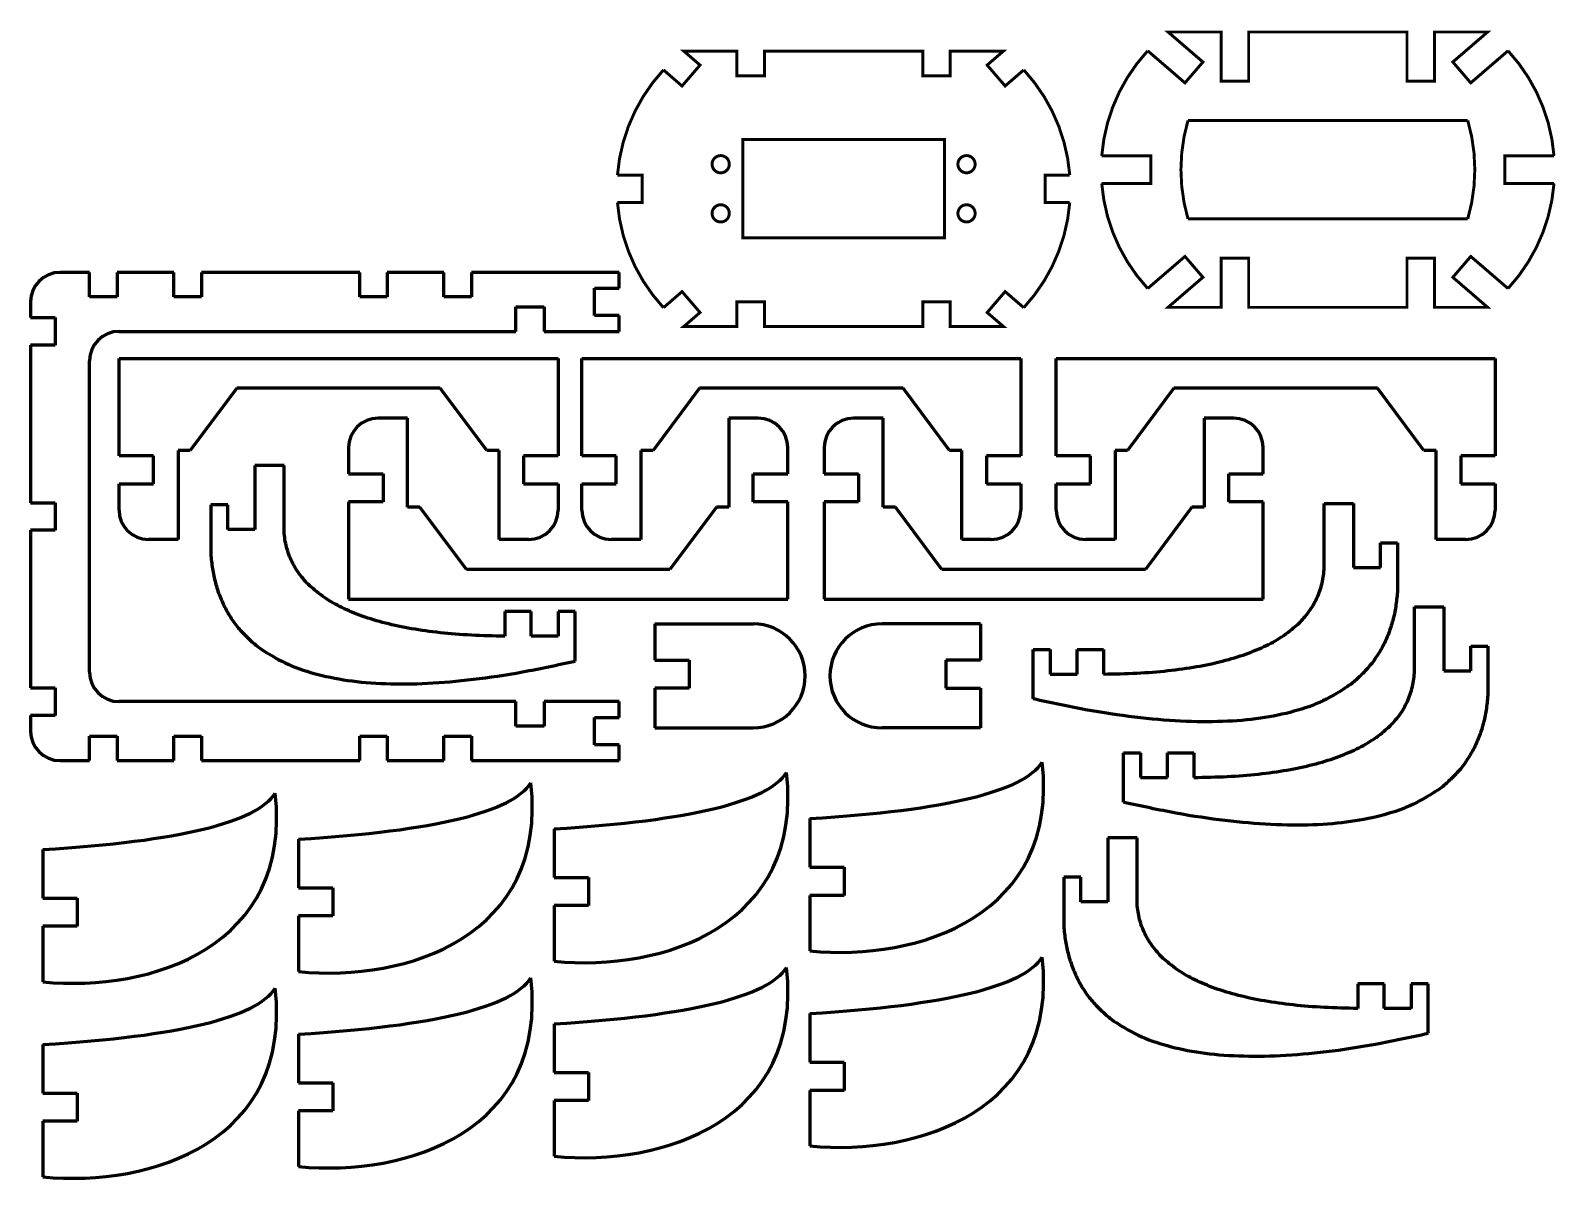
# Model space of a CAD drawing. Header units: millimetres. Extents: x 104 to 909, y -370 to 77.
# Drawn here: x 114.3 to 424.5, y -370 to -134.7 of the extents above; entities that cross this region are included whole.
import ezdxf

# ---------------------------------------------------------------- set-up
doc = ezdxf.new("R2010")
doc.units = ezdxf.units.MM
doc.linetypes.add('K5LT_BASIC', pattern=[0])

# ---------------------------------------------------------------- blocks, each defined once
blk = doc.blocks.new('U35')
at = {"color": 5, "linetype": 'K5LT_BASIC', "lineweight": 60, "true_color": 0x0000ff}
for p, q in [((165.86, -223.13), (159.91, -223.13)), ((159.91, -223.13), (159.91, -236.13)), ((165.86, -236.13), (165.86, -223.13)), ((154.41, -231.13), (150.96, -231.13)), ((150.96, -231.13), (150.96, -241.13)), ((154.41, -236.13), (154.41, -231.13)), ((159.91, -236.13), (154.41, -236.13)), ((216.1, -252.84), (210.75, -252.84)), ((210.75, -252.84), (210.75, -257.84)), ((216.1, -257.84), (216.1, -252.84)), ((225.05, -252.84), (221.6, -252.84)), ((221.6, -252.84), (221.6, -257.84)), ((225.05, -262.9), (225.05, -252.84)), ((221.6, -257.84), (216.1, -257.84))]:
    blk.add_line(p, q, dxfattribs=at)
for points, weights in [([(210.75, -257.84), (166.77, -257.55), (165.86, -236.13)], [1, 0.946179322885, 1]), ([(150.96, -241.13), (153.69, -279.4), (225.05, -262.9)], [1, 0.934524574695, 0.998891179369])]:
    blk.add_rational_spline(points, weights, degree=2, dxfattribs=at)
blk = doc.blocks.new('U36')
at = {"color": 5, "linetype": 'K5LT_BASIC', "lineweight": 60, "true_color": 0x0000ff}
for p, q in [((339.36, -298.84), (333.41, -298.84)), ((333.41, -298.84), (333.41, -311.84)), ((339.36, -311.84), (339.36, -298.84)), ((327.91, -306.84), (324.46, -306.84)), ((324.46, -306.84), (324.46, -316.84)), ((327.91, -311.84), (327.91, -306.84)), ((333.41, -311.84), (327.91, -311.84)), ((389.6, -328.55), (384.25, -328.55)), ((384.25, -328.55), (384.25, -333.55)), ((389.6, -333.55), (389.6, -328.55)), ((398.55, -328.55), (395.1, -328.55)), ((395.1, -328.55), (395.1, -333.55)), ((398.55, -338.6), (398.55, -328.55)), ((395.1, -333.55), (389.6, -333.55))]:
    blk.add_line(p, q, dxfattribs=at)
for points, weights in [([(384.25, -333.55), (340.26, -333.26), (339.36, -311.84)], [1, 0.946179322885, 1]), ([(324.46, -316.84), (327.18, -355.11), (398.55, -338.6)], [1, 0.934524574695, 0.998891179369])]:
    blk.add_rational_spline(points, weights, degree=2, dxfattribs=at)
blk = doc.blocks.new('U37')
at = {"color": 5, "linetype": 'K5LT_BASIC', "lineweight": 60, "true_color": 0x0000ff}
for p, q in [((377.42, -243.84), (377.42, -230.84)), ((377.42, -230.84), (383.37, -230.84)), ((383.37, -230.84), (383.37, -243.84)), ((388.87, -243.84), (388.87, -238.84)), ((388.87, -238.84), (392.32, -238.84)), ((392.32, -238.84), (392.32, -248.84)), ((383.37, -243.84), (388.87, -243.84)), ((318.23, -270.6), (318.23, -260.55)), ((318.23, -260.55), (321.68, -260.55)), ((321.68, -260.55), (321.68, -265.55)), ((327.18, -265.55), (327.18, -260.55)), ((327.18, -260.55), (332.53, -260.55)), ((332.53, -260.55), (332.53, -265.55)), ((321.68, -265.55), (327.18, -265.55))]:
    blk.add_line(p, q, dxfattribs=at)
for points, weights in [([(332.53, -265.55), (376.52, -265.26), (377.42, -243.84)], [1, 0.946179322885, 1]), ([(392.32, -248.84), (389.6, -287.11), (318.23, -270.6)], [1, 0.934524574695, 0.998891179369])]:
    blk.add_rational_spline(points, weights, degree=2, dxfattribs=at)
blk = doc.blocks.new('U38')
at = {"color": 5, "linetype": 'K5LT_BASIC', "lineweight": 60, "true_color": 0x0000ff}
for p, q in [((132.3, -221.18), (132.3, -201.38)), ((132.3, -201.38), (221.6, -201.38)), ((221.6, -201.38), (221.6, -221.18)), ((156.25, -207.38), (146.8, -220.08)), ((197.65, -207.38), (156.25, -207.38)), ((207.1, -220.08), (197.65, -207.38)), ((146.8, -220.08), (144.3, -220.08)), ((144.3, -220.08), (144.3, -238.18)), ((209.6, -220.08), (207.1, -220.08)), ((209.6, -238.18), (209.6, -220.08)), ((139.3, -221.18), (132.3, -221.18)), ((139.3, -226.88), (139.3, -221.18)), ((221.6, -221.18), (214.6, -221.18)), ((214.6, -221.18), (214.6, -226.88)), ((132.3, -232.18), (132.3, -226.88)), ((132.3, -226.88), (139.3, -226.88)), ((214.6, -226.88), (221.6, -226.88)), ((221.6, -226.88), (221.6, -232.18)), ((144.3, -238.18), (138.3, -238.18)), ((215.6, -238.18), (209.6, -238.18))]:
    blk.add_line(p, q, dxfattribs=at)
for centre, start, end in [((138.3, -232.18), 180, 270), ((215.6, -232.18), 270, 0)]:
    blk.add_arc(centre, 6, start, end, dxfattribs=at)
blk = doc.blocks.new('U39')
at = {"color": 5, "linetype": 'K5LT_BASIC', "lineweight": 60, "true_color": 0x0000ff}
for p, q in [((226.42, -221.18), (226.42, -201.38)), ((226.42, -201.38), (315.72, -201.38)), ((315.72, -201.38), (315.72, -221.18)), ((250.37, -207.38), (240.92, -220.08)), ((291.77, -207.38), (250.37, -207.38)), ((301.22, -220.08), (291.77, -207.38)), ((240.92, -220.08), (238.42, -220.08)), ((238.42, -220.08), (238.42, -238.18)), ((303.72, -220.08), (301.22, -220.08)), ((303.72, -238.18), (303.72, -220.08)), ((233.42, -221.18), (226.42, -221.18)), ((233.42, -226.88), (233.42, -221.18)), ((315.72, -221.18), (308.72, -221.18)), ((308.72, -221.18), (308.72, -226.88)), ((226.42, -232.18), (226.42, -226.88)), ((226.42, -226.88), (233.42, -226.88)), ((308.72, -226.88), (315.72, -226.88)), ((315.72, -226.88), (315.72, -232.18)), ((238.42, -238.18), (232.42, -238.18)), ((309.72, -238.18), (303.72, -238.18))]:
    blk.add_line(p, q, dxfattribs=at)
for centre, start, end in [((232.42, -232.18), 180, 270), ((309.72, -232.18), 270, 0)]:
    blk.add_arc(centre, 6, start, end, dxfattribs=at)
blk = doc.blocks.new('U40')
at = {"color": 5, "linetype": 'K5LT_BASIC', "lineweight": 60, "true_color": 0x0000ff}
for p, q in [((322.9, -221.18), (322.9, -201.38)), ((322.9, -201.38), (412.2, -201.38)), ((412.2, -201.38), (412.2, -221.18)), ((346.85, -207.38), (337.4, -220.08)), ((388.25, -207.38), (346.85, -207.38)), ((397.7, -220.08), (388.25, -207.38)), ((337.4, -220.08), (334.9, -220.08)), ((334.9, -220.08), (334.9, -238.18)), ((400.2, -220.08), (397.7, -220.08)), ((400.2, -238.18), (400.2, -220.08)), ((329.9, -221.18), (322.9, -221.18)), ((329.9, -226.88), (329.9, -221.18)), ((412.2, -221.18), (405.2, -221.18)), ((405.2, -221.18), (405.2, -226.88)), ((322.9, -232.18), (322.9, -226.88)), ((322.9, -226.88), (329.9, -226.88)), ((405.2, -226.88), (412.2, -226.88)), ((412.2, -226.88), (412.2, -232.18)), ((334.9, -238.18), (328.9, -238.18)), ((406.2, -238.18), (400.2, -238.18))]:
    blk.add_line(p, q, dxfattribs=at)
for centre, start, end in [((328.9, -232.18), 180, 270), ((406.2, -232.18), 270, 0)]:
    blk.add_arc(centre, 6, start, end, dxfattribs=at)
blk = doc.blocks.new('U41')
at = {"color": 5, "linetype": 'K5LT_BASIC', "lineweight": 60, "true_color": 0x0000ff}
for p, q in [((191.01, -213.49), (185.01, -213.49)), ((191.01, -231.59), (191.01, -213.49)), ((262.31, -213.49), (256.31, -213.49)), ((256.31, -213.49), (256.31, -231.59)), ((179.01, -219.49), (179.01, -224.79)), ((268.31, -224.79), (268.31, -219.49)), ((179.01, -224.79), (186.01, -224.79)), ((186.01, -224.79), (186.01, -230.49)), ((261.31, -230.49), (261.31, -224.79)), ((261.31, -224.79), (268.31, -224.79)), ((186.01, -230.49), (179.01, -230.49)), ((179.01, -230.49), (179.01, -250.29)), ((193.51, -231.59), (191.01, -231.59)), ((202.96, -244.29), (193.51, -231.59)), ((253.81, -231.59), (244.36, -244.29)), ((256.31, -231.59), (253.81, -231.59)), ((268.31, -230.49), (261.31, -230.49)), ((268.31, -250.29), (268.31, -230.49)), ((244.36, -244.29), (202.96, -244.29)), ((179.01, -250.29), (268.31, -250.29))]:
    blk.add_line(p, q, dxfattribs=at)
for centre, start, end in [((185.01, -219.49), 90, 180), ((262.31, -219.49), 0, 90)]:
    blk.add_arc(centre, 6, start, end, dxfattribs=at)
blk = doc.blocks.new('U42')
at = {"color": 5, "linetype": 'K5LT_BASIC', "lineweight": 60, "true_color": 0x0000ff}
for p, q in [((287.72, -213.49), (281.72, -213.49)), ((287.72, -231.59), (287.72, -213.49)), ((359.02, -213.49), (353.02, -213.49)), ((353.02, -213.49), (353.02, -231.59)), ((275.72, -219.49), (275.72, -224.79)), ((365.02, -224.79), (365.02, -219.49)), ((275.72, -224.79), (282.72, -224.79)), ((282.72, -224.79), (282.72, -230.49)), ((358.02, -230.49), (358.02, -224.79)), ((358.02, -224.79), (365.02, -224.79)), ((282.72, -230.49), (275.72, -230.49)), ((275.72, -230.49), (275.72, -250.29)), ((290.22, -231.59), (287.72, -231.59)), ((299.67, -244.29), (290.22, -231.59)), ((350.52, -231.59), (341.07, -244.29)), ((353.02, -231.59), (350.52, -231.59)), ((365.02, -230.49), (358.02, -230.49)), ((365.02, -250.29), (365.02, -230.49)), ((341.07, -244.29), (299.67, -244.29)), ((275.72, -250.29), (365.02, -250.29))]:
    blk.add_line(p, q, dxfattribs=at)
for centre, start, end in [((281.72, -219.49), 90, 180), ((359.02, -219.49), 0, 90)]:
    blk.add_arc(centre, 6, start, end, dxfattribs=at)
blk = doc.blocks.new('U43')
at = {"color": 5, "linetype": 'K5LT_BASIC', "lineweight": 60, "true_color": 0x0000ff}
for p, q in [((126.3, -183.85), (120.3, -183.85)), ((126.3, -188.85), (126.3, -183.85)), ((143.45, -183.85), (131.9, -183.85)), ((131.9, -183.85), (131.9, -188.85)), ((143.45, -188.85), (143.45, -183.85)), ((181.25, -183.85), (149.05, -183.85)), ((149.05, -183.85), (149.05, -188.85)), ((181.25, -188.85), (181.25, -183.85)), ((198.4, -183.85), (186.85, -183.85)), ((186.85, -183.85), (186.85, -188.85)), ((198.4, -188.85), (198.4, -183.85)), ((234.03, -183.85), (204, -183.85)), ((204, -183.85), (204, -188.85)), ((234.03, -187.05), (234.03, -183.85)), ((131.9, -188.85), (126.3, -188.85)), ((149.05, -188.85), (143.45, -188.85)), ((186.85, -188.85), (181.25, -188.85)), ((204, -188.85), (198.4, -188.85)), ((229.03, -192.65), (229.03, -187.05)), ((229.03, -187.05), (234.03, -187.05)), ((114.3, -189.85), (114.3, -193.05)), ((213, -195.85), (213, -190.85)), ((213, -190.85), (218.8, -190.85)), ((218.8, -190.85), (218.8, -195.85)), ((114.3, -193.05), (119.3, -193.05)), ((119.3, -193.05), (119.3, -198.65)), ((234.03, -192.65), (229.03, -192.65)), ((234.03, -195.85), (234.03, -192.65)), ((132.3, -195.85), (213, -195.85)), ((218.8, -195.85), (234.03, -195.85)), ((119.3, -198.65), (114.3, -198.65)), ((114.3, -198.65), (114.3, -230.7)), ((126.3, -265.15), (126.3, -201.85)), ((114.3, -230.7), (119.3, -230.7)), ((119.3, -230.7), (119.3, -236.3)), ((119.3, -236.3), (114.3, -236.3)), ((114.3, -236.3), (114.3, -268.35)), ((114.3, -268.35), (119.3, -268.35)), ((119.3, -268.35), (119.3, -273.95)), ((213, -271.15), (132.3, -271.15)), ((213, -276.15), (213, -271.15)), ((234.03, -271.15), (218.8, -271.15)), ((218.8, -271.15), (218.8, -276.15)), ((234.03, -274.35), (234.03, -271.15)), ((119.3, -273.95), (114.3, -273.95)), ((114.3, -273.95), (114.3, -277.15)), ((229.03, -279.95), (229.03, -274.35)), ((229.03, -274.35), (234.03, -274.35)), ((126.3, -283.15), (126.3, -278.15)), ((126.3, -278.15), (131.9, -278.15)), ((131.9, -278.15), (131.9, -283.15)), ((143.45, -283.15), (143.45, -278.15)), ((143.45, -278.15), (149.05, -278.15)), ((149.05, -278.15), (149.05, -283.15)), ((181.25, -283.15), (181.25, -278.15)), ((181.25, -278.15), (186.85, -278.15)), ((186.85, -278.15), (186.85, -283.15)), ((198.4, -283.15), (198.4, -278.15)), ((198.4, -278.15), (204, -278.15)), ((204, -278.15), (204, -283.15)), ((218.8, -276.15), (213, -276.15)), ((234.03, -279.95), (229.03, -279.95)), ((234.03, -283.15), (234.03, -279.95)), ((120.3, -283.15), (126.3, -283.15)), ((131.9, -283.15), (143.45, -283.15)), ((149.05, -283.15), (181.25, -283.15)), ((186.85, -283.15), (198.4, -283.15)), ((204, -283.15), (234.03, -283.15))]:
    blk.add_line(p, q, dxfattribs=at)
for centre, start, end in [((120.3, -189.85), 90, 180), ((132.3, -201.85), 90, 180), ((132.3, -265.15), 180, 270), ((120.3, -277.15), 180, 270)]:
    blk.add_arc(centre, 6, start, end, dxfattribs=at)
blk = doc.blocks.new('U44')
at = {"color": 5, "linetype": 'K5LT_BASIC', "lineweight": 60, "true_color": 0x0000ff}
for p, q in [((395.81, -264.87), (395.81, -251.87)), ((395.81, -251.87), (401.76, -251.87)), ((401.76, -251.87), (401.76, -264.87)), ((407.26, -264.87), (407.26, -259.87)), ((407.26, -259.87), (410.71, -259.87)), ((410.71, -259.87), (410.71, -269.87)), ((401.76, -264.87), (407.26, -264.87)), ((336.62, -291.63), (336.62, -281.58)), ((336.62, -281.58), (340.07, -281.58)), ((340.07, -281.58), (340.07, -286.58)), ((345.57, -286.58), (345.57, -281.58)), ((345.57, -281.58), (350.92, -281.58)), ((350.92, -281.58), (350.92, -286.58)), ((340.07, -286.58), (345.57, -286.58))]:
    blk.add_line(p, q, dxfattribs=at)
for points, weights in [([(350.92, -286.58), (394.9, -286.29), (395.81, -264.87)], [1, 0.946179322885, 1]), ([(410.71, -269.87), (407.98, -308.14), (336.62, -291.63)], [1, 0.934524574695, 0.998891179369])]:
    blk.add_rational_spline(points, weights, degree=2, dxfattribs=at)
blk = doc.blocks.new('U45')
at = {"color": 5, "linetype": 'K5LT_BASIC', "lineweight": 60, "true_color": 0x0000ff}
for p, q in [((116.81, -301.25), (116.81, -311.15)), ((116.81, -311.15), (123.81, -311.15)), ((123.81, -311.15), (123.81, -316.85)), ((123.81, -316.85), (116.81, -316.85)), ((116.81, -316.85), (116.81, -328.15))]:
    blk.add_line(p, q, dxfattribs=at)
for points in [[(116.81, -328.15), (138.99, -330.32), (167.57, -320.91), (164.07, -289.77)], [(116.81, -301.25), (144.6, -299.53), (160.35, -295.7), (164.07, -289.77)]]:
    blk.add_open_spline(points, degree=3, dxfattribs=at)
blk = doc.blocks.new('U46')
at = {"color": 5, "linetype": 'K5LT_BASIC', "lineweight": 60, "true_color": 0x0000ff}
for p, q in [((241.27, -255.34), (241.27, -262.71)), ((241.27, -255.34), (261.27, -255.34)), ((241.27, -262.71), (248.27, -262.71)), ((248.27, -262.71), (248.27, -268.41)), ((248.27, -268.41), (241.27, -268.41)), ((241.27, -268.41), (241.27, -273.71)), ((241.27, -268.41), (241.27, -276.49)), ((241.27, -276.49), (261.27, -276.49))]:
    blk.add_line(p, q, dxfattribs=at)
blk.add_arc((261.27, -265.92), 10.58, 270, 90, dxfattribs=at)
blk = doc.blocks.new('U47')
at = {"color": 5, "linetype": 'K5LT_BASIC', "lineweight": 60, "true_color": 0x0000ff}
for p, q in [((307.49, -255.34), (287.49, -255.34)), ((307.49, -255.34), (307.49, -262.71)), ((307.49, -262.71), (300.49, -262.71)), ((300.49, -262.71), (300.49, -268.41)), ((300.49, -268.41), (307.49, -268.41)), ((307.49, -268.41), (307.49, -273.71)), ((307.49, -268.41), (307.49, -276.49)), ((307.49, -276.49), (287.49, -276.49))]:
    blk.add_line(p, q, dxfattribs=at)
blk.add_arc((287.49, -265.92), 10.58, 90, 270, dxfattribs=at)
blk = doc.blocks.new('U48')
at = {"color": 5, "linetype": 'K5LT_BASIC', "lineweight": 60, "true_color": 0x0000ff}
for p, q in [((168.81, -299.15), (168.81, -309.05)), ((168.81, -309.05), (175.81, -309.05)), ((175.81, -309.05), (175.81, -314.75)), ((175.81, -314.75), (168.81, -314.75)), ((168.81, -314.75), (168.81, -326.05))]:
    blk.add_line(p, q, dxfattribs=at)
for points in [[(168.81, -326.05), (190.99, -328.22), (219.57, -318.81), (216.07, -287.67)], [(168.81, -299.15), (196.6, -297.43), (212.35, -293.6), (216.07, -287.67)]]:
    blk.add_open_spline(points, degree=3, dxfattribs=at)
blk = doc.blocks.new('U49')
at = {"color": 5, "linetype": 'K5LT_BASIC', "lineweight": 60, "true_color": 0x0000ff}
for p, q in [((116.81, -340.91), (116.81, -350.81)), ((116.81, -350.81), (123.81, -350.81)), ((123.81, -350.81), (123.81, -356.51)), ((123.81, -356.51), (116.81, -356.51)), ((116.81, -356.51), (116.81, -367.81))]:
    blk.add_line(p, q, dxfattribs=at)
for points in [[(116.81, -367.81), (138.99, -369.97), (167.57, -360.56), (164.07, -329.42)], [(116.81, -340.91), (144.6, -339.19), (160.35, -335.36), (164.07, -329.42)]]:
    blk.add_open_spline(points, degree=3, dxfattribs=at)
blk = doc.blocks.new('U50')
at = {"color": 5, "linetype": 'K5LT_BASIC', "lineweight": 60, "true_color": 0x0000ff}
for p, q in [((220.81, -297.05), (220.81, -306.95)), ((220.81, -306.95), (227.81, -306.95)), ((227.81, -306.95), (227.81, -312.65)), ((227.81, -312.65), (220.81, -312.65)), ((220.81, -312.65), (220.81, -323.95))]:
    blk.add_line(p, q, dxfattribs=at)
for points in [[(220.81, -323.95), (242.99, -326.12), (271.57, -316.71), (268.07, -285.57)], [(220.81, -297.05), (248.6, -295.33), (264.35, -291.5), (268.07, -285.57)]]:
    blk.add_open_spline(points, degree=3, dxfattribs=at)
blk = doc.blocks.new('U51')
at = {"color": 5, "linetype": 'K5LT_BASIC', "lineweight": 60, "true_color": 0x0000ff}
for p, q in [((272.81, -294.95), (272.81, -304.85)), ((272.81, -304.85), (279.81, -304.85)), ((279.81, -304.85), (279.81, -310.55)), ((279.81, -310.55), (272.81, -310.55)), ((272.81, -310.55), (272.81, -321.85))]:
    blk.add_line(p, q, dxfattribs=at)
for points in [[(272.81, -321.85), (294.99, -324.02), (323.57, -314.61), (320.07, -283.47)], [(272.81, -294.95), (300.6, -293.23), (316.35, -289.4), (320.07, -283.47)]]:
    blk.add_open_spline(points, degree=3, dxfattribs=at)
blk = doc.blocks.new('U52')
at = {"color": 5, "linetype": 'K5LT_BASIC', "lineweight": 60, "true_color": 0x0000ff}
for p, q in [((168.81, -338.81), (168.81, -348.71)), ((168.81, -348.71), (175.81, -348.71)), ((175.81, -348.71), (175.81, -354.41)), ((175.81, -354.41), (168.81, -354.41)), ((168.81, -354.41), (168.81, -365.71))]:
    blk.add_line(p, q, dxfattribs=at)
for points in [[(168.81, -365.71), (190.99, -367.87), (219.57, -358.46), (216.07, -327.32)], [(168.81, -338.81), (196.6, -337.09), (212.35, -333.26), (216.07, -327.32)]]:
    blk.add_open_spline(points, degree=3, dxfattribs=at)
blk = doc.blocks.new('U53')
at = {"color": 5, "linetype": 'K5LT_BASIC', "lineweight": 60, "true_color": 0x0000ff}
for p, q in [((220.81, -336.71), (220.81, -346.61)), ((220.81, -346.61), (227.81, -346.61)), ((227.81, -346.61), (227.81, -352.31)), ((227.81, -352.31), (220.81, -352.31)), ((220.81, -352.31), (220.81, -363.61))]:
    blk.add_line(p, q, dxfattribs=at)
for points in [[(220.81, -363.61), (242.99, -365.77), (271.57, -356.36), (268.07, -325.22)], [(220.81, -336.71), (248.6, -334.99), (264.35, -331.16), (268.07, -325.22)]]:
    blk.add_open_spline(points, degree=3, dxfattribs=at)
blk = doc.blocks.new('U54')
at = {"color": 5, "linetype": 'K5LT_BASIC', "lineweight": 60, "true_color": 0x0000ff}
for p, q in [((272.81, -334.61), (272.81, -344.51)), ((272.81, -344.51), (279.81, -344.51)), ((279.81, -344.51), (279.81, -350.21)), ((279.81, -350.21), (272.81, -350.21)), ((272.81, -350.21), (272.81, -361.51))]:
    blk.add_line(p, q, dxfattribs=at)
for points in [[(272.81, -361.51), (294.99, -363.67), (323.57, -354.26), (320.07, -323.12)], [(272.81, -334.61), (300.6, -332.89), (316.35, -329.06), (320.07, -323.12)]]:
    blk.add_open_spline(points, degree=3, dxfattribs=at)
blk = doc.blocks.new('U71')
at = {"color": 5, "linetype": 'K5LT_BASIC', "true_color": 0x0000ff, "const_width": 0.6}
for points in [[(233.68, -164.05, -0.16848), (243.04, -142.67), (246.82, -145.94), (250.48, -141.69), (247.18, -138.85), (257.98, -138.85), (257.98, -143.85), (263.58, -143.85), (263.58, -138.85), (295.78, -138.85), (295.78, -143.85), (301.38, -143.85), (301.38, -138.85), (312.18, -138.85), (308.88, -141.69), (312.53, -145.94), (316.32, -142.67, -0.16848), (325.68, -164.05), (320.68, -164.05), (320.68, -169.65), (325.68, -169.65, -0.16848), (316.32, -191.03), (312.53, -187.76), (308.88, -192.01), (312.18, -194.85), (301.38, -194.85), (301.38, -189.85), (295.78, -189.85), (295.78, -194.85), (263.58, -194.85), (263.58, -189.85), (257.98, -189.85), (257.98, -194.85), (247.18, -194.85), (250.48, -192.01), (246.82, -187.76), (243.04, -191.03, -0.16848), (233.68, -169.65), (238.68, -169.65), (238.68, -164.05)], [(256.43, -161.85, -1), (252.93, -161.85, -1)], [(306.43, -161.85, 1), (302.93, -161.85, 1)], [(256.43, -171.85, -1), (252.93, -171.85, -1)], [(306.43, -171.85, 1), (302.93, -171.85, 1)]]:
    blk.add_lwpolyline(points, format="xyb", close=True, dxfattribs=at)
blk.add_lwpolyline([(259.18, -176.85), (300.18, -176.85), (300.18, -156.85), (259.18, -156.85)], close=True, dxfattribs=at)
blk = doc.blocks.new('U72')
at = {"color": 5, "linetype": 'K5LT_BASIC', "true_color": 0x0000ff, "const_width": 0.6}
for points in [[(341.53, -138.78, 0.16848), (332.18, -160.16), (342.18, -160.16), (342.18, -165.76), (332.18, -165.76, 0.16848), (341.53, -187.13), (345.32, -183.87), (349.11, -180.61), (352.76, -184.85), (348.97, -188.11), (345.67, -190.96), (356.47, -190.96), (356.47, -180.96), (362.07, -180.96), (362.07, -190.96), (394.27, -190.96), (394.27, -180.96), (399.87, -180.96), (399.87, -190.96), (410.67, -190.96), (407.37, -188.11), (403.59, -184.85), (407.24, -180.61), (411.03, -183.87), (414.82, -187.13, 0.16848), (424.17, -165.76), (414.17, -165.76), (414.17, -160.16), (424.17, -160.16, 0.16848), (414.82, -138.78), (411.03, -142.04), (407.24, -145.31), (403.59, -141.06), (407.37, -137.8), (410.67, -134.96), (399.87, -134.96), (399.87, -144.96), (394.27, -144.96), (394.27, -134.96), (362.07, -134.96), (362.07, -144.96), (356.47, -144.96), (356.47, -134.96), (345.67, -134.96), (348.97, -137.8), (352.76, -141.06), (349.11, -145.31), (345.32, -142.04)], [(357.67, -152.96), (398.67, -152.96), (406.63, -152.96, -0.143297), (406.63, -172.96), (398.67, -172.96), (357.67, -172.96), (349.72, -172.96, -0.143297), (349.72, -152.96)]]:
    blk.add_lwpolyline(points, format="xyb", close=True, dxfattribs=at)

msp = doc.modelspace()

# ---------------------------------------------------------------- block references
for name in ['U72', 'U71', 'U43', 'U38', 'U39', 'U40', 'U41', 'U42', 'U35', 'U37', 'U44', 'U46', 'U47', 'U51', 'U48', 'U50', 'U45', 'U36', 'U53', 'U54', 'U52', 'U49']:
    msp.add_blockref(name, (0, 0))

doc.saveas('drawing.dxf')
